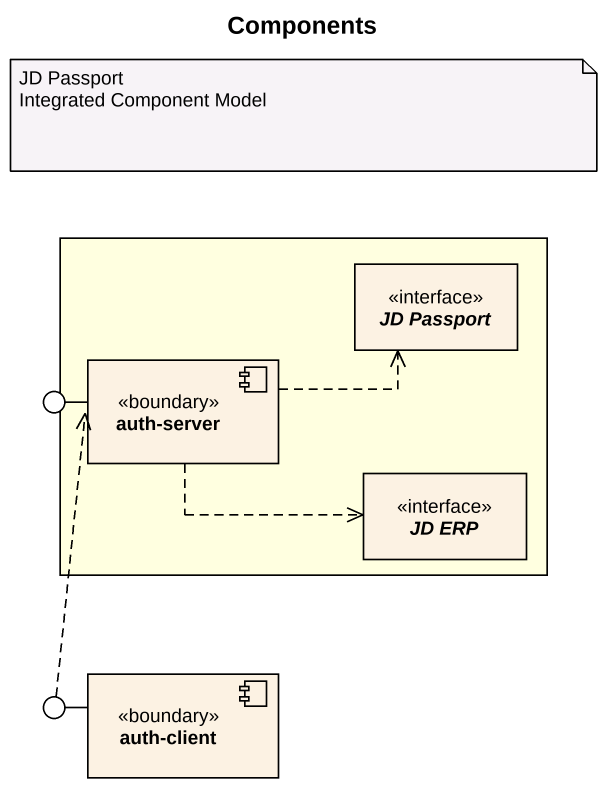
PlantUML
@startuml
title Components
allowmixing
hide circle
hide empty members
rectangle " " as rectangle1 #FFFFE0 {
  interface "JD Passport" as JD_Passport <<interface>>
  component "auth-server" as auth_server <<boundary>>
  interface "JD ERP" as JD_ERP <<interface>>
}
() " " as lollipop1
() " " as lollipop2
component "auth-client" as auth_client <<boundary>>
auth_server -left- lollipop1
auth_client -left- lollipop2
auth_server .right.> JD_Passport
auth_server .right.> JD_ERP
lollipop2 .up.> lollipop1
note as N1
  JD Passport
  Integrated Component Model
end note
@enduml
